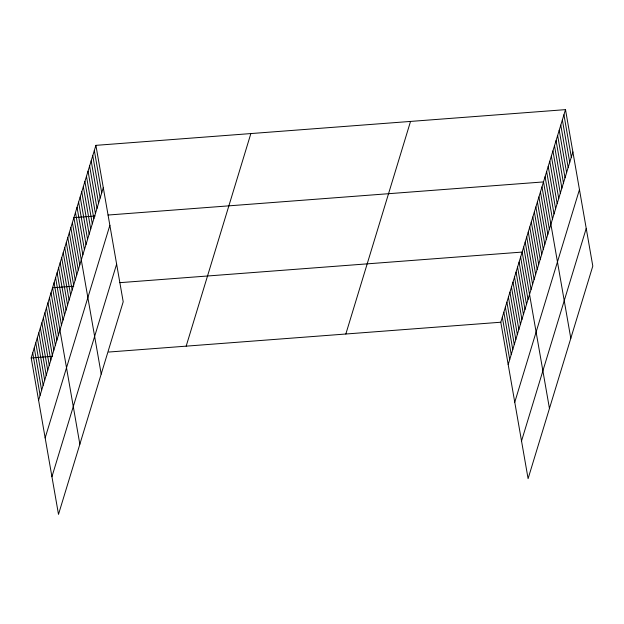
<?xml version="1.0" encoding="UTF-8"?>
<svg xmlns="http://www.w3.org/2000/svg" width="624" height="624" viewBox="0 0 624 624"><rect width="100%" height="100%" fill="white"/><g stroke="black" fill="none" stroke-linecap="round" stroke-linejoin="round"><path stroke-width="0.94" d="M95.901 145.353L123.201 301.774L58.5 514.363L31.2 357.942L95.901 145.353L565.5 109.637L592.8 266.058L528.099 478.647L500.799 322.226L565.5 109.637M38.587 400.273L103.288 187.684M45.162 437.923L109.855 225.334M51.932 476.713L116.626 264.124M186.17 346.156L250.864 133.567M345.836 334.012L410.53 121.423M508.186 364.556L572.887 151.967M514.761 402.207L579.462 189.618M521.531 440.996L586.232 228.407M95.113 216.021L73.905 217.628L101.205 374.057M108.03 215.038L543.504 181.919L570.804 338.341M73.765 286.174L52.549 287.789L79.849 444.21M119.886 282.664L522.155 252.073L549.455 408.494M31.2 357.942L52.416 356.327M108.685 352.045L500.799 322.226M563.932 114.8L571.319 157.131M562.357 119.964L569.743 162.295M560.789 125.128L568.175 167.458M559.213 130.283L566.6 172.622M557.645 135.447L565.032 177.778M556.07 140.611L563.456 182.941M554.502 145.774L561.889 188.105M552.926 150.938L560.321 193.268M551.359 156.101L558.745 198.432M549.791 161.265L557.177 203.596M548.215 166.429L555.602 208.759M546.647 171.592L554.034 213.923M545.072 176.756L552.458 219.086M541.975 186.927L549.362 229.258M540.454 191.935L547.841 234.273M538.925 196.95L546.312 239.281M537.404 201.958L544.791 244.288M535.876 206.973L543.262 249.304M534.355 211.981L541.741 254.311M532.826 216.996L540.212 259.327M531.305 222.004L538.691 264.334M529.776 227.019L537.163 269.35M528.255 232.027L535.642 274.357M526.726 237.034L534.113 279.373M525.205 242.05L532.592 284.38M523.676 247.057L531.063 289.388M520.627 257.08L528.013 299.411M519.098 262.096L526.492 304.426M517.577 267.103L524.963 309.434M516.048 272.119L523.442 314.449M514.527 277.126L521.914 319.457M512.998 282.134L520.393 324.472M511.477 287.149L518.864 329.48M509.948 292.157L517.343 334.487M508.427 297.172L515.814 339.503M506.899 302.18L514.293 344.51M505.378 307.195L512.764 349.526M503.849 312.203L511.235 354.533M502.328 317.218L509.714 359.549M94.325 150.517L101.712 192.847M92.758 155.672L100.144 198.011M91.182 160.836L98.576 203.167M89.614 166L97.001 208.33M88.039 171.163L95.433 213.494M86.471 176.327L93.857 218.657M84.903 181.49L92.29 223.821M83.327 186.654L90.714 228.985M81.76 191.818L89.146 234.148M80.184 196.981L87.571 239.312M78.616 202.145L86.003 244.475M77.041 207.308L84.435 249.639M75.473 212.464L82.859 254.803M72.376 222.643L79.763 264.974M70.847 227.651L78.242 269.981M69.326 232.666L76.713 274.997M67.798 237.674L75.192 280.004M66.277 242.689L73.663 285.02M64.748 247.697L72.142 290.027M63.227 252.712L70.613 295.043M61.698 257.72L69.092 300.05M60.177 262.727L67.564 305.058M58.648 267.743L66.035 310.073M57.127 272.75L64.514 315.081M55.598 277.766L62.985 320.096M54.077 282.773L61.464 325.104M51.028 292.796L58.414 335.127M49.499 297.812L56.885 340.142M47.978 302.819L55.364 345.15M46.449 307.827L53.836 350.158M44.928 312.842L52.315 355.173M43.399 317.85L50.786 360.181M41.878 322.865L49.265 365.196M40.349 327.873L47.736 370.204M38.828 332.888L46.215 375.219M37.3 337.896L44.686 380.227M35.779 342.911L43.165 385.242M34.25 347.919L41.636 390.25M32.729 352.927L40.115 395.257"/></g></svg>
